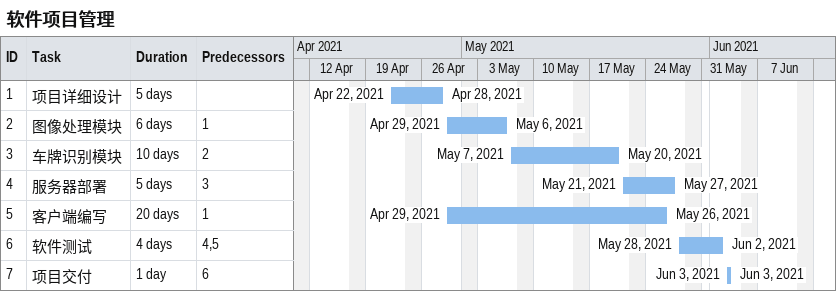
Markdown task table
软件项目管理

| ID | Task | Duration | Start | Finish | Predecessors |
|---|---|---|---|---|---|
| 1 | 项目详细设计 | 5d | 2021-04-22 | 2021-04-28 |  |
| 2 | 图像处理模块 | 6d | 2021-04-29 | 2021-05-06 | 1 |
| 3 | 车牌识别模块 | 10d | 2021-05-07 | 2021-05-20 | 2 |
| 4 | 服务器部署 | 5d | 2021-05-21 | 2021-05-27 | 3 |
| 5 | 客户端编写 | 20d | 2021-04-29 | 2021-05-26 | 1 |
| 6 | 软件测试 | 4d | 2021-05-28 | 2021-06-02 | 4, 5 |
| 7 | 项目交付 | 1d | 2021-06-03 | 2021-06-03 | 6 |
